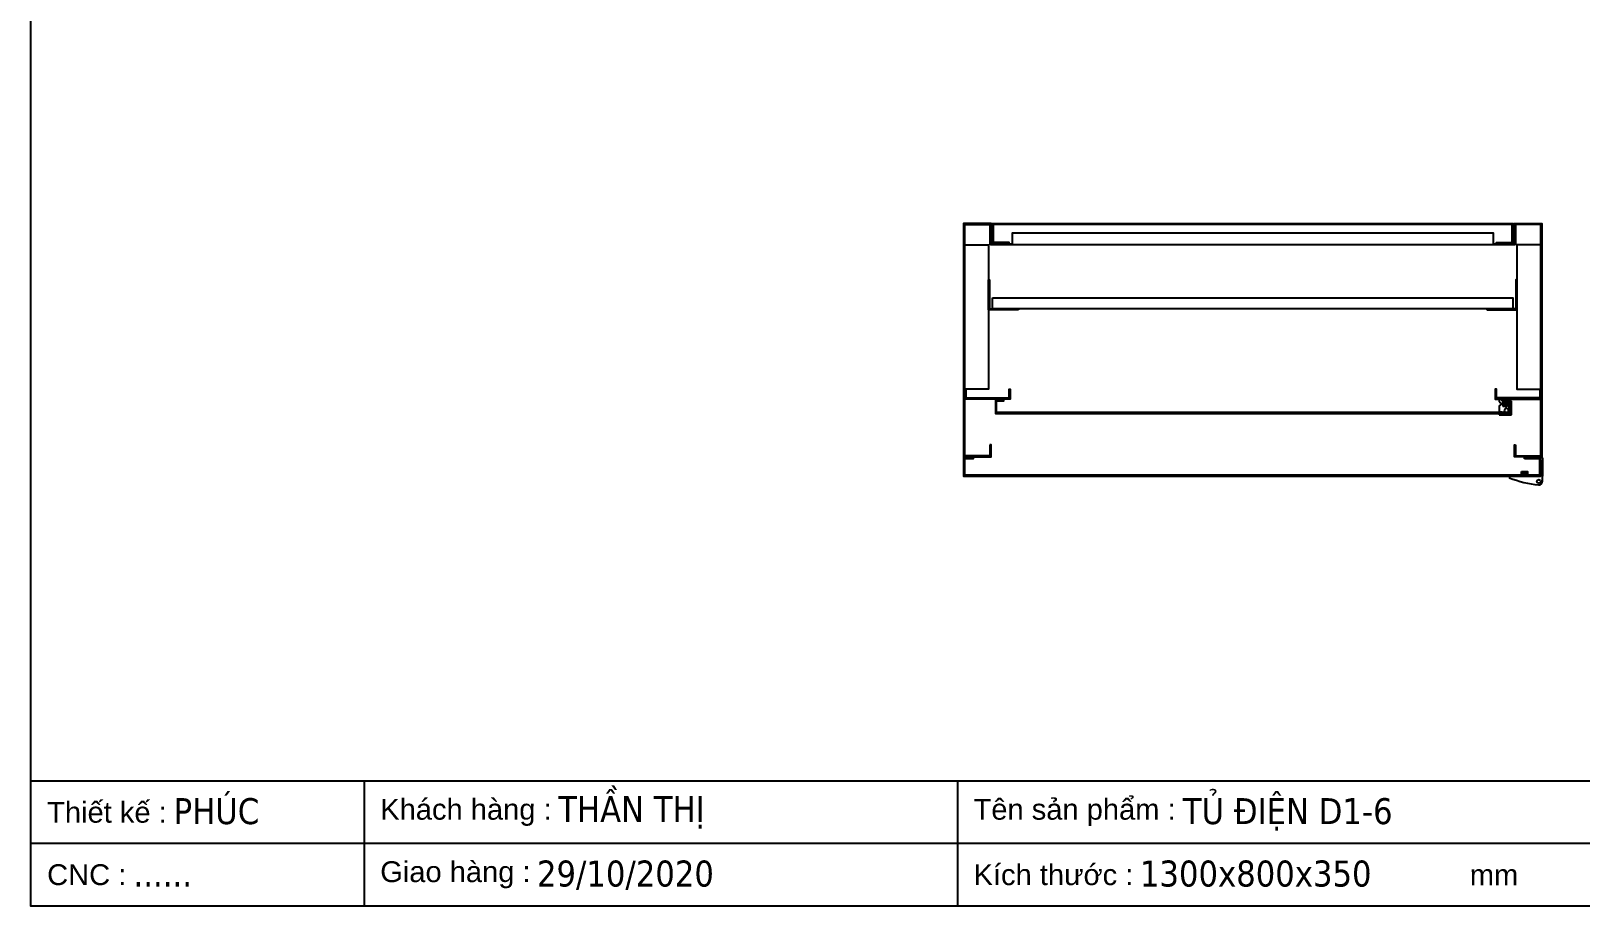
# Model space of a CAD drawing. Header units: millimetres. Extents: x 0 to 4277, y 0 to 3024.
# Drawn here: x 0 to 2143, y 0 to 1211 of the extents above; entities that cross this region are included whole.
import ezdxf
from ezdxf.enums import TextEntityAlignment as Align

# ---------------------------------------------------------------- set-up
doc = ezdxf.new("R2010")
doc.units = ezdxf.units.MM
doc.styles.add('Arial', font='arial.ttf')
doc.styles.add('Tahoma (Input Text)', font='tahoma.ttf')

# ---------------------------------------------------------------- blocks, each defined once
blk = doc.blocks.new('khungtenAsean2')
at = {"color": 7}
for p, q in [((2970, -1980), (0, -1980)), ((320, -1980), (320, -2100)), ((890, -1980), (890, -2100)), ((2020, -2040), (0, -2040))]:
    blk.add_line(p, q, dxfattribs=at)
blk.add_lwpolyline([(0, 0), (2970, 0), (2970, -2100), (0, -2100)], close=True, dxfattribs=at)
at = {"color": 2, "char_height": 20, "width": 917.634, "attachment_point": 4, "style": 'Arial'}
for s, insert in [('  Tên sản phẩm :', (890, -2010)), ('  Thiết kế :', (0, -2010)), ('  Khách hàng :', (320, -2010)), ('  CNC :', (0, -2070)), ('  Giao hàng :', (320, -2070)), ('  Kích thước :', (890, -2070)), ('mm', (1382.3, -2070))]:
    blk.add_mtext(s, dxfattribs=dict(at, insert=insert))
at = {"color": 1, "style": 'Tahoma (Input Text)', "flags": 8}
for tag, p in [('#03', (506.6, -2019.3)), ('#01', (137.1, -2021.3)), ('#05', (1106.6, -2021.3)), ('#07', (1834.7, -2021.3)), ('#09', (2146.7, -2021.3)), ('#02', (98.5, -2081.3)), ('#04', (486.1, -2081.3)), ('#06', (1065.3, -2081.3)), ('#08', (1817.4, -2081.3)), ('#10', (2146.7, -2081.3))]:
    blk.add_attdef(tag, p, '', height=25, dxfattribs=at)
blk.add_attdef('#11', text='', height=25, dxfattribs=at).set_placement((2915, -2067.3), align=Align.CENTER)
blk = doc.blocks.new('HL003-2-3')
h = blk.add_hatch()
h.set_pattern_fill('ANSI31', color=2, scale=0.5, style=0)
h.set_pattern_definition([(45, (8435.407, 86016.9664), (-1.122532015, 1.122532015), [])])
h.paths.add_polyline_path([(11, 10), (5, 10), (5, 0), (11, 0)])
at = {"color": 1}
for p, q in [((0, 22), (17, 22)), ((0, 20), (0, 22)), ((17, 22), (17, 3)), ((0, 20), (15, 20)), ((4, 18), (0, 18)), ((0, 10), (0, 18)), ((0, 10), (8, 3)), ((0, 4), (3.4, 7)), ((0, 0), (0, 4)), ((16, 0), (0, 0)), ((4, 20), (4, 18)), ((17, 3), (8, 3)), ((15, 20), (15, 3)), ((16, 3), (16, 0))]:
    blk.add_line(p, q, dxfattribs=at)
at = {"color": 2}
blk.add_lwpolyline([(5, 10), (11, 10), (11, 0), (5, 0)], close=True, dxfattribs=at)
at = {"color": 1}
blk.add_circle((10, 16), 3, dxfattribs=at)
blk.add_circle((10, 16), 3, dxfattribs=at)
blk = doc.blocks.new('HL044-1.3-B')
h = blk.add_hatch()
h.set_pattern_fill('ANSI31', color=1, scale=0.3, style=0)
h.set_pattern_definition([(45, (-80982.31925, -42991.2648), (-0.673519209, 0.673519209), [])])
h.paths.add_polyline_path([(-15.5, 27), (-15.5, 24), (-9.5, 24), (-9.5, 27)])
at = {"color": 1}
for p, q in [((-22, 24), (-22, 27)), ((-22, 27), (1, 27)), ((-1, 24), (-22, 24)), ((-15.5, 24), (-15.5, 27)), ((-9.5, 24), (-9.5, 27)), ((0, 23), (0, 0)), ((3, 25), (3, 0)), ((0, 0), (-43, 0)), ((-43, 0), (-43, -2)), ((-25, 6.5), (-25, 0)), ((-25, 6.5), (-19, 5.9)), ((-25, 5.5), (-19, 4.9)), ((-25, 4.5), (-19, 3.9)), ((-25, 3.5), (-19, 2.9)), ((-25, 2.5), (-19, 1.9)), ((-25, 1.5), (-19, 0.9)), ((-25, 0.5), (-19.7, 0)), ((-19, 6.5), (-19, 0)), ((0, 7.5), (3, 7.5)), ((0, 6), (3, 6)), ((3, -6.5), (3, 0))]:
    blk.add_line(p, q, dxfattribs=at)
blk.add_lwpolyline([(-26, 6.5), (-18, 6.5), (-18, 0), (-26, 0)], close=True, dxfattribs=at)
blk.add_circle((-2.3, -7), 2.55, dxfattribs=at)
for centre, radius, start, end in [((-1, 23), 1, 0, 90), ((1, 25), 2, 0, 90), ((15.4, 147.7), 160.7, 248.6705, 263.5901), ((-2.5, -6.5), 5.5, 270, 0)]:
    blk.add_arc(centre, radius, start, end, dxfattribs=at)

msp = doc.modelspace()

# ---------------------------------------------------------------- linework, layer by layer
for points in [[(1326.7, 638.4), (1326.7, 623.4), (1291.7, 623.4), (1291.7, 943.4), (1326.7, 943.4), (1326.7, 916.9), (1353.2, 916.9), (1353.2, 918.4), (1328.2, 918.4), (1328.2, 944.9), (1290.2, 944.9), (1290.2, 621.9), (1328.2, 621.9), (1328.2, 638.4)], [(2049.2, 918.4), (2049.2, 943.4), (1331.2, 943.4), (1331.2, 918.4), (1329.7, 918.4), (1329.7, 944.9), (2050.7, 944.9), (2050.7, 918.4)], [(2053.7, 638.4), (2053.7, 623.4), (2088.7, 623.4), (2088.7, 943.4), (2053.7, 943.4), (2053.7, 916.9), (2027.2, 916.9), (2027.2, 918.4), (2052.2, 918.4), (2052.2, 944.9), (2090.2, 944.9), (2090.2, 621.9), (2052.2, 621.9), (2052.2, 638.4)], [(1291.7, 915.4), (1324.7, 915.4), (1324.7, 715.4), (1291.7, 715.4)], [(2088.7, 915.4), (2055.7, 915.4), (2055.7, 715.4), (2088.7, 715.4)], [(1293.2, 715.4), (1293.2, 703.4), (1353.2, 703.4), (1353.2, 715.4), (1354.7, 715.4), (1354.7, 701.9), (1291.7, 701.9), (1291.7, 715.4)], [(2087.2, 715.4), (2087.2, 703.4), (2027.2, 703.4), (2027.2, 715.4), (2025.7, 715.4), (2025.7, 701.9), (2088.7, 701.9), (2088.7, 715.4)], [(2034.7, 699.4), (2044.7, 699.4), (2044.7, 683.4), (1335.7, 683.4), (1335.7, 699.4), (1345.7, 699.4), (1345.7, 700.9), (1334.2, 700.9), (1334.2, 681.9), (2046.2, 681.9), (2046.2, 700.9), (2034.7, 700.9)], [(2074.7, 619.4), (2086.7, 619.4), (2086.7, 596.4), (1291.7, 596.4), (1291.7, 619.4), (1303.7, 619.4), (1303.7, 620.9), (1290.2, 620.9), (1290.2, 594.9), (2088.2, 594.9), (2088.2, 620.9), (2074.7, 620.9)]]:
    msp.add_lwpolyline(points, close=True)
at = {"color": 251}
msp.add_lwpolyline([(2022.7, 916.9), (2052.7, 916.9), (2052.7, 915.4), (1327.7, 915.4), (1327.7, 916.9), (1357.7, 916.9), (1357.7, 931.9), (2022.7, 931.9), (2022.7, 916.9)], dxfattribs=at)
for points in [[(1366.2, 825.4), (1324.7, 825.4), (1324.7, 866.9), (1326.2, 866.9), (1326.2, 826.9), (1366.2, 826.9)], [(2014.2, 825.4), (2055.7, 825.4), (2055.7, 866.9), (2054.2, 866.9), (2054.2, 826.9), (2014.2, 826.9)], [(1330.2, 841.9), (2050.2, 841.9), (2050.2, 826.9), (1330.2, 826.9)]]:
    msp.add_lwpolyline(points, close=True, dxfattribs=at)

# ---------------------------------------------------------------- block references
ref = msp.add_blockref('khungtenAsean2', (0, 3024), dxfattribs=dict(xscale=1.440000000002328, yscale=1.440000000002328, zscale=1.440000000002328))
ref.add_attrib('#06', '1300x800x350', (1534.1, 27), dxfattribs={"color": 1, "height": 36, "style": 'Tahoma (Input Text)'})
ref.add_attrib('#05', 'TỦ ĐIỆN D1-6', (1593.5, 113.4), dxfattribs={"color": 1, "height": 36, "style": 'Tahoma (Input Text)'})
ref.add_attrib('#04', '29/10/2020', (700, 27), dxfattribs={"color": 1, "height": 36, "style": 'Tahoma (Input Text)'})
ref.add_attrib('#03', 'THẦN THỊ', (729.5, 116.2), dxfattribs={"color": 1, "height": 36, "style": 'Tahoma (Input Text)'})
ref.add_attrib('#02', '......', (141.8, 27), dxfattribs={"color": 1, "height": 36, "style": 'Tahoma (Input Text)'})
ref.add_attrib('#01', 'PHÚC', (197.4, 113.4), dxfattribs={"color": 1, "height": 36, "style": 'Tahoma (Input Text)'})
at = {"xscale": -1, "rotation": 180}
msp.add_blockref('HL003-2-3', (2031.2, 701.9), dxfattribs=at)
msp.add_blockref('HL044-1.3-B', (2088.2, 594.9))

doc.saveas('drawing.dxf')
